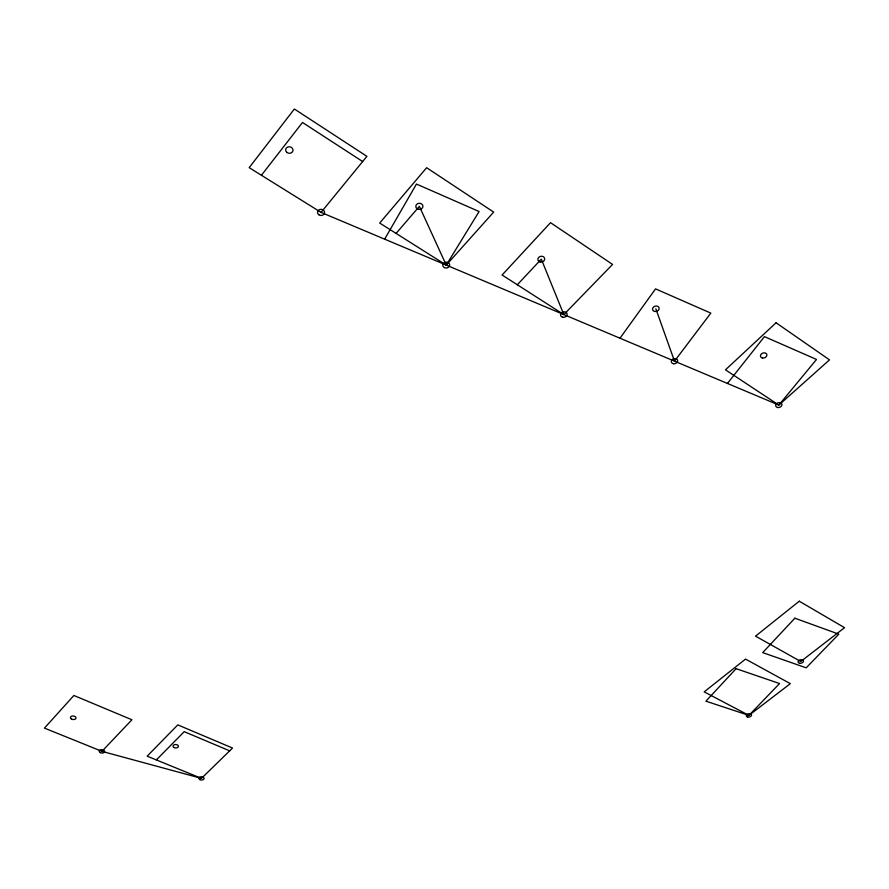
<?xml version="1.0" encoding="UTF-8"?>
<svg xmlns="http://www.w3.org/2000/svg" width="889" height="889" viewBox="0 0 889 889"><rect width="100%" height="100%" fill="white"/><g stroke="black" fill="none" stroke-linecap="round" stroke-linejoin="round"><path stroke-width="1.33" d="M384.637 239.163L416.463 184.056L479.104 211.526L446.234 265.089L379.692 223.05L426.642 167.71L493.673 212.104L446.234 265.089L419.375 206.348L396.105 233.418M619.989 338.22L655.549 288.881L710.822 313.117L674.495 361.167L655.838 308.761M261.41 175.266L302.504 122.471L362.656 161.554M727.424 383.448L764.451 336.631L816.513 359.456L778.842 405.084L321.062 212.393L249.187 167.654L294.359 109.003L366.913 156.342L321.062 212.393M517.309 284.758L541.301 259.155L563.826 314.584L612.565 264.422L550.524 222.683L502.096 275.012L563.826 314.584M101.935 751.349L131.916 719.779L73.898 695.487L44.45 728.102L101.935 751.349L201.47 778.375L232.54 748.049L177.8 724.879L147.163 756.172L201.47 778.375M156.342 759.928L184.223 731.669L229.673 750.849M736.103 668.672L705.933 701.177L748.927 715.389L790.343 683.663L745.538 659.093L704.188 691.864L748.927 715.389L779.553 683.552L736.103 668.672M794.866 618.211L762.695 652.615L806.201 667.828L838.816 634.146L794.866 618.211M776.075 322.774L725.468 369.824L778.842 405.084L829.515 359.867L776.075 322.774M799.267 601.208L755.528 636.157L800.778 661.494L844.55 627.678L799.267 601.208M799.789 663.294A2.734 1.756 -13.9 0 0 803.445 660.849A2.734 1.756 -13.9 0 0 799.111 660.327A2.734 1.756 -13.9 0 0 799.789 663.294M747.782 717.045A2.634 1.656 -12 0 0 751.527 714.956A2.634 1.656 -12 0 0 747.482 714.178A2.634 1.656 -12 0 0 747.782 717.045M444.489 267.633A3.434 2.9 -5.5 0 0 449.667 265.022A3.434 2.9 -5.5 0 0 444.556 262.599A3.434 2.9 -5.5 0 0 444.489 267.633M417.608 209.048A3.545 3.078 -3.6 0 0 422.908 206.292A3.545 3.078 -3.6 0 0 417.597 203.703A3.545 3.078 -3.6 0 0 417.608 209.048M762.518 358.011A3.3 2.511 -19.5 0 0 766.84 354.589A3.3 2.511 -19.5 0 0 761.617 353.744A3.3 2.511 -19.5 0 0 762.518 358.011M318.818 214.738A3.567 3.078 4.7 0 0 324.574 212.949A3.567 3.078 4.7 0 0 319.784 209.493A3.567 3.078 4.7 0 0 318.818 214.738M777.708 407.518A3.212 2.378 -18.6 0 0 781.931 404.262A3.212 2.378 -18.6 0 0 776.875 403.473A3.212 2.378 -18.6 0 0 777.708 407.518M654.815 311.461A3.367 2.689 -16.8 0 0 659.082 307.861A3.367 2.689 -16.8 0 0 653.626 306.949A3.367 2.689 -16.8 0 0 654.815 311.461M286.791 152.308A3.689 3.267 9.5 0 0 292.903 150.93A3.689 3.267 9.5 0 0 288.292 146.852A3.689 3.267 9.5 0 0 286.791 152.308M562.593 317.206A3.345 2.723 -12.1 0 0 567.104 313.95A3.345 2.723 -12.1 0 0 561.77 312.572A3.345 2.723 -12.1 0 0 562.593 317.206M540.056 261.933A3.434 2.889 -12.1 0 0 544.668 258.499A3.434 2.889 -12.1 0 0 539.156 257.021A3.434 2.889 -12.1 0 0 540.056 261.933M673.473 363.723A3.267 2.545 -16.1 0 0 677.651 360.312A3.267 2.545 -16.1 0 0 672.362 359.467A3.267 2.545 -16.1 0 0 673.473 363.723M100.435 752.683A2.711 1.689 4.5 0 0 104.635 751.583A2.711 1.689 4.5 0 0 100.735 749.771A2.711 1.689 4.5 0 0 100.435 752.683M71.498 719.057A2.789 1.767 5.6 0 0 75.976 718.19A2.789 1.767 5.6 0 0 72.22 716.056A2.789 1.767 5.6 0 0 71.498 719.057M199.925 779.653A2.623 1.634 1.9 0 0 204.07 778.597A2.623 1.634 1.9 0 0 200.403 776.864A2.623 1.634 1.9 0 0 199.925 779.653M174.177 747.56A2.689 1.7 2.8 0 0 178.411 746.46A2.689 1.7 2.8 0 0 174.622 744.638A2.689 1.7 2.8 0 0 174.177 747.56"/></g></svg>
